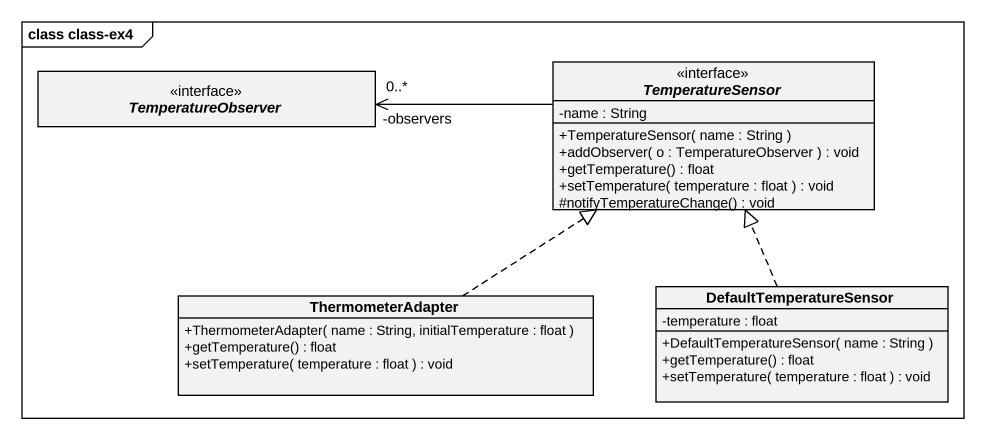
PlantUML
@startuml
mainframe class class-ex4
hide circle
hide empty members
skinparam classAttributeIconSize 0
interface TemperatureObserver
interface TemperatureSensor {
  -name : String
  +TemperatureSensor( name : String )
  +addObserver( o : TemperatureObserver ) : void
  +getTemperature() : float
  +setTemperature( temperature : float ) : void
  #notifyTemperatureChange() : void
}
class ThermometerAdapter {
  +ThermometerAdapter( name : String, initialTemperature : float )
  +getTemperature() : float
  +setTemperature( temperature : float ) : void
}
class DefaultTemperatureSensor {
  -temperature : float
  +DefaultTemperatureSensor( name : String )
  +getTemperature() : float
  +setTemperature( temperature : float ) : void
}
TemperatureSensor -left-> "0..*\n-observers" TemperatureObserver
ThermometerAdapter .up.|> TemperatureSensor
DefaultTemperatureSensor .up.|> TemperatureSensor
@enduml
